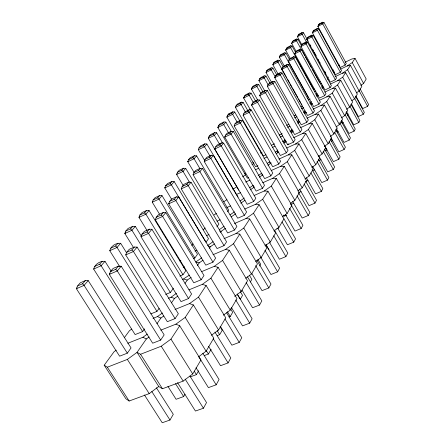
<?xml version="1.0" encoding="UTF-8"?>
<svg xmlns="http://www.w3.org/2000/svg" width="445" height="445" viewBox="0 0 445 445"><rect width="100%" height="100%" fill="white"/><g stroke="black" fill="none" stroke-linecap="round" stroke-linejoin="round"><path stroke-width="0.67" d="M228.925 114.788L228.964 113.709L232.813 111.84L234.693 111.99L239.855 120.945M276.417 75.656L276.529 74.582L280.228 72.758L281.963 72.924L308.335 120.005L306.839 122.236L301.259 124.823L274.732 77.658L275.405 75.911L276.529 74.582M280.884 55.542L280.99 54.54L284.349 52.855L285.924 53.022L289.617 59.669M287.086 48.472L287.197 47.482L290.496 45.824L292.031 45.991L295.697 52.605M298.745 35.177L298.868 34.204L302.055 32.591L303.523 32.763L308.185 41.235M319.104 24.887L319.254 23.891L322.497 22.25L323.966 22.428L346.277 63.451L345.17 65.104L340.286 67.462L317.858 26.366L319.254 23.891M295.452 52.132L294.829 53.762L319.427 98.117L324.689 95.63L325.996 93.684L301.532 49.401L299.919 49.228L296.431 50.969L295.452 52.132L298.951 50.385L299.919 49.228M301.56 44.884L300.954 46.475L324.972 89.968L330.134 87.515L331.386 85.646L307.501 42.225L305.926 42.053L302.5 43.766L301.56 44.884L304.997 43.159L305.926 42.053M307.417 37.936L306.828 39.488L330.29 82.153L335.352 79.733L336.553 77.942L313.219 35.35L311.678 35.177L308.318 36.868L307.417 37.936L310.788 36.24L311.678 35.177M313.035 31.272L312.457 32.797L335.385 74.66L340.364 72.274L341.515 70.555L318.703 28.758L317.202 28.58L313.897 30.249L313.035 31.272L316.345 29.604L317.202 28.58M287.197 47.482L285.646 50.118L290.335 58.551M282.391 67.623L281.735 69.331L307.59 115.522L313.058 112.963L314.487 110.838L288.783 64.731L287.092 64.558L283.459 66.355L282.391 67.623L286.029 65.821L287.092 64.558M301.582 45.924L297.894 39.243L296.392 39.071L293.149 40.706L291.647 43.265L296.298 51.664M298.868 34.204L297.416 36.69L301.766 44.572M289.066 59.702L288.427 61.371L313.636 106.628L318.998 104.108L320.367 102.072L295.302 56.893L293.65 56.721L290.09 58.49L289.066 59.702L292.638 57.933L293.65 56.721M269.998 83.209L265.943 76.023L264.252 75.856L260.698 77.619L259.557 78.915L258.907 80.606L264.68 90.808M252.343 103.273L251.614 105.159L280.383 155.505L286.324 152.807L288.049 150.232L259.463 99.986L257.577 99.825L253.639 101.733L252.343 103.273L256.292 101.354L257.577 99.825L251.447 89.106L252.115 87.376L253.311 86.018L256.932 84.233L258.673 84.394L262.778 91.631M276.957 75.249L272.896 68.018L271.244 67.851L267.757 69.587L266.666 70.827L266.032 72.479L271.817 82.742M260.403 93.706L259.696 95.541L287.681 144.786L293.494 142.122L295.135 139.669L267.328 90.524L265.493 90.357L261.638 92.243L260.403 93.706L264.274 91.82L265.493 90.357M283.231 66.95L279.549 60.359L277.936 60.192L274.515 61.9L273.469 63.09L272.852 64.703L278.236 74.304M268.085 84.595L267.395 86.386L294.629 134.568L300.325 131.942L301.888 129.606L274.821 81.518L273.035 81.352L269.258 83.198L268.085 84.595L271.873 82.737L273.035 81.352M280.99 54.54L279.988 55.675L279.382 57.255L284.455 66.333M225.526 135.085L224.731 137.138L256.159 191.116L262.506 188.302L264.519 185.304L233.308 131.431L231.244 131.281L227.039 133.283L225.526 135.085L229.748 133.072L231.244 131.281M255.508 100.965L251.058 93.155L249.272 92.999L245.579 94.813L244.327 96.237L243.638 98.011L250.524 110.049M234.938 123.921L234.165 125.913L264.658 178.629L270.86 175.853L272.768 173.005L242.486 120.395L240.484 120.245L236.373 122.214L234.938 123.921L239.065 121.941L240.484 120.245M243.866 113.33L243.115 115.272L272.718 166.775L278.793 164.033L280.606 161.329L251.191 109.926L249.25 109.77L245.228 111.712L243.866 113.33L247.898 111.384L249.25 109.77M205.084 159.332L204.238 161.513L237.719 218.222L244.372 215.33L246.619 211.976L213.378 155.388L211.18 155.255L206.78 157.324L205.084 159.332L209.506 157.257L211.18 155.255M231.422 131.659L225.893 122.125L223.957 121.98L220.025 123.871L218.578 125.523L217.828 127.442L247.398 178.206L248.583 177.672M228.964 113.709L227.584 115.277L226.861 117.146L255.597 166.786L257.916 165.729M215.591 146.872L214.768 148.986L247.192 204.299L253.689 201.446L255.814 198.275L223.618 143.079L221.493 142.934L217.193 144.97L215.591 146.872L219.908 144.831L221.493 142.934M247.876 110.727L243.07 102.344L241.24 102.194L237.469 104.035L236.156 105.526L235.45 107.345L263.401 155.911L265.932 154.754M182.155 186.533L181.249 188.852L217.071 248.577L224.058 245.607L226.583 241.841L191.033 182.255L188.68 182.138L184.063 184.274L182.155 186.533L186.794 184.397L188.68 182.138M238.042 197.074L206.881 144.013L204.822 143.874L200.717 145.832L199.11 147.662L198.314 149.692L205.017 161.04M193.08 174.779L193.959 172.532L195.756 170.402L200.267 168.299L202.536 168.427L236.89 226.477L234.509 230.026L227.695 232.958L193.08 174.779L199.877 171.62L202.536 168.427M222.544 142.912L216.632 132.782L214.635 132.643L210.624 134.568L209.094 136.304L208.327 138.278L238.776 190.215M155.277 219.747L156.256 217.26L158.414 214.701L163.276 212.499L165.801 212.593L203.994 275.505L201.134 279.766L193.786 282.803L155.277 219.747L162.609 216.437L165.801 212.593M216.899 226.883L218.901 224.063L185.715 168.371L183.524 168.249L179.235 170.268L177.438 172.31L176.593 174.462L183.351 185.743M169.612 201.418L168.672 203.816L205.79 265.159L212.949 262.155L215.636 258.156L178.812 196.951L176.376 196.84L171.637 199.01L169.612 201.418L174.368 199.243L176.376 196.84M227.595 211.803L228.73 210.201L196.59 155.856L194.465 155.728L190.271 157.714L188.574 159.644L187.751 161.735L194.087 172.387M193.569 258.562L194.804 258.039L197.497 254.234L162.024 195.644L159.677 195.544L155.183 197.619L153.169 199.911L152.262 202.202L159.482 214.067M140.987 236.74L142.005 234.17L144.308 231.433L149.297 229.197L151.923 229.281L191.589 293.995L188.535 298.539L180.993 301.61L140.987 236.74L148.513 233.386L151.923 229.281M205.963 242.303L208.505 238.715L174.212 181.616L171.948 181.499L167.559 183.546L165.657 185.71L164.784 187.929L171.547 199.138M141.121 235.806L135.319 226.388L132.794 226.31L128.077 228.446L125.796 231.044L124.823 233.492L133.6 247.648M110.432 271.622L109.331 274.393L152.691 343.212L160.667 340.08L164.161 334.874L121.196 266.227L118.348 266.182L113.08 268.48L110.432 271.622L115.717 269.32L118.348 266.182M179.797 276.061L182.962 274.732L185.821 270.699L149.081 210.546L146.65 210.452L142.05 212.56L139.902 214.996L138.968 217.366L146.956 230.365M125.707 254.913L126.764 252.248L129.234 249.317L134.357 247.047L137.088 247.114L178.339 313.742L175.08 318.598L167.326 321.702L125.707 254.913L133.433 251.508L137.088 247.114M119.627 266.46L109.743 250.685C110.95 246.018 115.923 242.759 120.645 243.276L126.508 252.688M77.491 285.979L76.395 288.71L119.61 356.189L127.331 353.163L131.041 347.929L88.216 280.611L85.373 280.584L80.278 282.809L77.491 285.979L82.609 283.749L85.373 280.584M144.569 328.855L142.645 331.57L135.124 334.579L93.639 269.047C94.907 264.191 100.047 260.792 104.981 261.31L111.222 271.233M177.538 382.639L195.438 411.052L203.437 408.232L206.524 402.553L189.948 376.064M196.034 367.776L208.399 387.623L216.175 384.814L219.062 379.507L202.837 353.302M208.538 346.282L220.52 365.712L228.085 362.914L230.783 357.947L214.941 332.103M220.464 326.491L231.873 345.175L239.238 342.4L241.774 337.738L226.633 312.802M231.45 307.573L242.536 325.896L249.712 323.137L252.098 318.759L237.196 293.989M241.997 290.129L252.571 307.751L259.569 305.02L261.81 300.898L247.47 276.857M251.731 273.347L262.027 290.652L268.852 287.943L270.966 284.055L256.871 260.23M260.776 257.26L270.955 274.509L277.619 271.828L279.616 268.151L266.021 245.006M269.314 242.036L279.399 259.24L285.907 256.587L287.798 253.105L274.331 230.015M277.741 228.196L287.398 244.778L293.756 242.152L295.547 238.859L267.94 191.2L264.235 191.011L254.123 195.477M285.395 214.484L294.985 231.066L301.198 228.469L302.9 225.337L290.312 203.471M292.654 201.452L302.188 218.039L308.263 215.475L309.881 212.499L298.717 192.985M299.546 189.036L309.041 205.651L314.982 203.115L316.523 200.283L305.743 181.332M306.438 177.789L315.566 193.853L321.385 191.35L322.848 188.652L312.101 169.651M312.674 166.486L321.785 182.606L327.481 180.13L328.883 177.561L318.481 159.082M318.609 155.683L327.72 171.876L333.299 169.428L334.634 166.975L324.577 149.008M324.611 145.938L333.388 161.624L338.862 159.21L340.136 156.857L330.401 139.396M331.369 138.456L338.812 151.817L344.174 149.431L345.398 147.184L335.641 129.601M336.403 128.733L344.002 142.433L349.264 140.075L350.438 137.922L341.237 121.268M341.682 120.222L348.975 133.439L354.142 131.108L355.26 129.044L346.026 112.257M346.41 111.473L353.747 124.811L358.815 122.514L359.894 120.534L350.933 104.191M351.478 104.035L358.325 116.534L363.304 114.265L364.333 112.363L355.577 96.315M355.828 95.942L362.725 108.58L367.609 106.338L368.605 104.508L360.111 88.889M144.441 394.96L162.236 422.75L169.984 420.019L173.294 414.334L156.39 387.762M167.971 386.449L176.098 399.287L183.64 396.562L185.014 394.203M190.293 376.876L196.412 374.612L198.67 370.741M204.222 355.599L208.393 354.025L211.119 349.353M217.115 335.658L219.652 334.684L222.216 330.285L220.047 326.736M229.019 316.957L230.254 316.473L232.668 312.323L230.532 308.791M240.25 299.296L242.531 295.38L240.417 291.859M250.312 282.008L251.853 279.365L249.361 275.182M259.652 265.96L260.675 264.208L257.855 259.435M338.1 131.175L337.516 132.176L336.181 129.773M342.389 123.81L343.228 122.364M347.334 115.305L348.146 113.914M149.131 336.96L146.366 338.957L137.043 352.368L158.743 386.516L162.447 388.746L183.168 381.104L192.73 373.928L200.945 359.955L179.724 325.762L175.87 324.171L160.784 330.162M198.537 356.834L206.102 351.194L213.767 338.161L193.369 304.942L189.514 303.612L174.996 309.481M211.403 335.296L218.584 329.979L225.754 317.786L206.118 285.495L202.275 284.388L188.936 289.867M223.345 315.21L230.26 310.12L236.985 298.69L218.061 267.284L214.223 266.377L201.424 271.711M234.648 296.309L241.212 291.503L247.526 280.767L229.264 250.19L225.448 249.461L212.971 254.735M245.69 278.242L251.503 274.009L257.444 263.907L239.799 234.12L236.006 233.547L224.03 238.676M255.714 261.504L261.187 257.538L266.789 248.015L249.723 218.985L245.957 218.551L234.476 223.523M265.025 245.829L270.321 242.013L275.611 233.019L259.09 204.7L255.352 204.394L244.761 209.033M273.981 230.905L278.948 227.339L283.954 218.834M282.291 216.904L287.114 213.461L291.853 205.406L276.317 178.417L272.651 178.328L262.767 182.739M290.34 203.515L294.851 200.311L299.346 192.668L284.26 166.302L280.628 166.308L271.205 170.546M297.811 190.933L302.188 187.835L306.46 180.575L291.803 154.799L288.204 154.888L278.982 159.071M304.908 178.979L309.164 175.981L313.224 169.072L298.968 143.869L295.408 144.03L286.636 148.04M311.845 167.476L315.794 164.7L319.666 158.125L305.793 133.461L302.272 133.695L293.678 137.65M318.264 156.646L322.113 153.959L325.801 147.69L312.29 123.543L308.808 123.838L300.653 127.615M324.394 146.327L328.143 143.713L331.659 137.727L318.492 114.087L315.049 114.432L307.056 118.159M330.24 136.47L333.895 133.934L337.254 128.216L324.416 105.053L321.012 105.448L313.174 109.125M336.031 126.914L339.39 124.583L342.606 119.115L330.079 96.415L326.713 96.86L319.293 100.359M341.371 117.908L344.647 115.644L347.729 110.41L335.497 88.149L332.17 88.633L324.895 92.087M346.483 109.286L349.687 107.084L352.635 102.066L340.686 80.234L337.399 80.756L330.54 84.022M351.9 100.665L354.509 98.879L357.341 94.067L345.665 72.641L342.411 73.197L335.068 76.718M356.306 92.944L359.143 91.008L361.857 86.386L350.438 65.359L347.222 65.949L340.609 69.131M360.812 85.34L363.587 83.449L366.196 79.01L355.021 58.367L351.85 58.979L345.025 62.278M116.262 350.154L114.059 351.739L104.202 365.206L107.328 367.208L127.348 359.415L137.043 352.368L140.559 354.27L161.246 346.216L170.975 339.107L179.724 325.762M175.87 324.171L185.209 317.391L193.369 304.942M189.514 303.612L198.492 297.132L206.118 285.495M202.275 284.388L210.913 278.181L218.061 267.284M214.223 266.377L222.556 260.425L229.264 250.19M225.448 249.461L233.492 243.749L239.799 234.12M236.006 233.547L243.777 228.051L249.723 218.985M245.957 218.551L253.478 213.261L259.09 204.7M255.352 204.394L262.633 199.293L267.94 191.2M264.235 191.011L271.294 186.082L276.317 178.417M272.651 178.328L279.493 173.572L284.26 166.302M280.628 166.308L287.275 161.702L291.803 154.799M288.204 154.888L294.668 150.432L298.968 143.869M295.408 144.03L301.693 139.708L305.793 133.461M302.272 133.695L308.385 129.501L312.29 123.543M308.808 123.838L314.765 119.766L318.492 114.087M315.049 114.432L320.856 110.477L324.416 105.053M321.012 105.448L326.675 101.605L330.079 96.415M326.713 96.86L332.237 93.116L335.497 88.149M332.17 88.633L337.566 84.995L340.686 80.234M337.399 80.756L342.672 77.208L345.665 72.641M342.411 73.197L347.567 69.737L350.438 65.359M347.222 65.949L352.262 62.573L355.021 58.367M287.681 144.786L288.349 143.802M156.963 323.71L160.918 318.019L163.738 315.989M171.425 302.9L174.529 298.434L177.789 296.103M184.998 283.376L187.289 280.077L191.194 277.296M197.38 265.554L199.271 262.839L203.042 260.164M209.423 248.232L210.546 246.613L214.451 243.86M220.431 232.396L221.176 231.317L225.493 228.285M275.271 152.19L276.985 151.016L277.719 149.959M284.956 139.552L284.188 140.653L282.525 141.794M292.154 129.189L291.063 130.769L289.979 131.503M298.623 123.109L297.622 121.329L298.773 119.672M304.564 113.497L303.896 112.301L304.997 110.722M311.455 101.421L309.892 103.668L312.468 103.351M316.017 94.863L317.14 93.244M321.868 86.441L322.586 85.407M327.214 78.754L328.377 77.08M332.632 70.955L333.377 69.882M150.855 313.875L156.957 311.389L159.121 308.341M165.612 294.451L170.368 292.482L173.417 288.188M314.71 88.989L314.064 89.901L290.613 47.626L289.545 46.909L286.235 48.572M319.454 82.303L320.072 81.424M325.028 74.443L325.823 73.319M124.244 337.816L129.451 330.696L131.703 329.089M180.08 261.499L180.881 260.408M191.778 245.512L192.974 243.877M203.248 229.831L205.173 227.957M121.196 266.227L117.274 270.944L109.331 274.393L109.998 273.603M191.033 182.255L188.213 185.648L181.249 188.852L181.727 188.285M213.378 155.388L210.874 158.403L204.238 161.513L204.661 161.007M223.618 143.079L221.254 145.921L214.768 148.986L215.174 148.502M233.308 131.431L231.066 134.123L224.731 137.138L225.114 136.682M242.486 120.395L240.361 122.948L234.165 125.913L234.526 125.484M251.191 109.926L249.178 112.351L243.115 115.272L243.46 114.86M259.463 99.986L257.544 102.289L251.614 105.159L251.942 104.77M267.328 90.524L265.504 92.716L259.696 95.541L260.008 95.174M274.821 81.518L273.085 83.604L267.395 86.386L267.69 86.035M281.963 72.924L280.305 74.921L274.732 77.658L275.716 76.49M288.783 64.731L287.203 66.633L281.735 69.331L282.008 69.008M295.302 56.893L293.789 58.712L288.427 61.371L288.688 61.065M301.532 49.401L300.086 51.142L294.829 53.762L295.074 53.467M307.501 42.225L306.11 43.894L300.954 46.475L301.193 46.191M313.219 35.35L311.889 36.952L306.828 39.488L307.05 39.221M318.703 28.758L317.424 30.293L312.457 32.797L312.674 32.535M323.966 22.428L322.742 23.902L317.858 26.366L318.069 26.116M126.764 252.248L131.909 249.973L134.357 247.047M142.005 234.17L147.011 231.928L149.297 229.197M156.256 217.26L161.135 215.052L163.276 212.499M193.959 172.532L198.487 170.424L200.267 168.299M275.405 75.911L279.115 74.081L280.228 72.758M318.425 24.875L321.679 23.229L322.497 22.25M169.183 203.209L168.672 203.816L175.814 200.556L178.812 196.951L177.627 197.491M88.216 280.611L84.077 285.373L76.395 288.71L77.096 287.909M104.981 261.31L101.121 265.748L93.639 269.047M120.645 243.276L117.041 247.431L109.743 250.685M135.319 226.388L131.937 230.282L124.823 233.492L125.395 232.835M149.081 210.546L145.904 214.201L138.968 217.366L139.508 216.748M162.024 195.644L159.037 199.082L152.262 202.202L152.768 201.624M174.212 181.616L171.397 184.853L164.784 187.929L165.262 187.384M185.715 168.371L183.056 171.431L176.593 174.462L177.043 173.945M196.59 155.856L194.076 158.754L187.751 161.735L188.179 161.246M206.881 144.013L204.494 146.755L198.314 149.692L198.72 149.231M216.632 132.782L214.373 135.386L208.327 138.278L208.711 137.839M225.893 122.125L223.746 124.594L217.828 127.442L218.195 127.025M234.693 111.99L232.657 114.337L226.861 117.146L227.206 116.751M243.07 102.344L241.129 104.581L235.45 107.345L235.783 106.972M251.058 93.155L249.206 95.291L243.638 98.011L243.955 97.655M258.673 84.394L256.904 86.425L251.447 89.106L251.748 88.766M265.943 76.023L264.258 77.964L258.907 80.606L259.19 80.278M272.896 68.018L271.283 69.876L266.032 72.479L266.305 72.168M279.549 60.359L278.003 62.139L272.852 64.703L273.113 64.403M285.924 53.022L284.438 54.729L279.382 57.255L279.632 56.971M292.031 45.991L290.613 47.626L285.646 50.118L285.885 49.84M297.894 39.243L296.531 40.812L291.647 43.265L291.881 43.004M303.523 32.763L302.211 34.271L297.416 36.69L297.638 36.434M94.69 266.416L99.674 264.213L102.255 261.26M110.755 248.149L115.611 245.974L118.031 243.209M125.796 231.044L130.535 228.897L132.794 226.31M139.902 214.996L144.525 212.882L146.65 210.452M153.169 199.911L157.68 197.83L159.677 195.544M165.657 185.71L170.062 183.657L171.948 181.499M177.438 172.31L181.744 170.285L183.524 168.249M188.574 159.644L192.78 157.652L194.465 155.728M199.11 147.662L203.226 145.699L204.822 143.874M209.094 136.304L213.127 134.373L214.635 132.643M218.578 125.523L222.517 123.621L223.957 121.98M227.584 115.277L231.445 113.403L232.813 111.84M236.156 105.526L239.938 103.679L241.24 102.194M244.327 96.237L248.032 94.418L249.272 92.999M252.115 87.376L255.753 85.585L256.932 84.233M259.557 78.915L263.123 77.152L264.252 75.856M266.666 70.827L270.165 69.092L271.244 67.851M273.469 63.09L276.901 61.377L277.936 60.192M279.988 55.675L283.359 53.99L284.349 52.855M289.545 46.909L290.496 45.824M292.226 41.758L295.48 40.117L296.392 39.071M297.983 35.211L301.176 33.598L302.055 32.591M104.202 365.206L125.835 398.703L129.15 401.017L149.209 393.625L158.743 386.516M127.821 343.256L142.906 337.266L147.284 334.1M153.002 318.375L157.43 316.584L162.47 312.969M168.477 298.278L171.03 297.227L176.415 293.377M182.539 279.588L189.325 275.132M201.652 257.85L195.767 262.01L199.271 262.839M207.604 245.557L213.144 241.657M219.302 229.665L224.124 226.283M229.987 214.918L234.459 211.792M231.216 216.871L235.716 213.722M240.712 203.209L245.078 200.172M214.156 214.929L216.331 213.416M250.235 189.904L254.468 186.967M239.977 201.045L244.311 198.031M223.735 201.835L226.906 199.644M259.352 177.221L262.695 174.913M249.701 187.729L253.122 185.359L253.817 186.555M232.824 189.409L236.718 186.728M267.968 165.212L271.211 162.976M258.161 175.619L261.482 173.328L262.867 175.725M242.547 176.854L245.79 174.629M276.156 153.792L278.787 151.99M267.273 163.376L269.425 161.897L270.46 163.699M251.987 164.789L253.706 163.61M283.632 143.145L286.424 141.237M260.876 153.364L261.994 152.602M291.113 132.749L293.288 131.264M297.727 123.193L299.847 121.746M304.302 113.881L306.577 112.34M316.662 96.42L318.286 95.325M310.894 104.775L312.006 104.024M322.186 88.422L323.776 87.353M338.345 65.704L339.446 64.976M333.472 72.774L334.601 72.023L333.366 72.24M320.083 83.894L321.284 83.315M314.659 91.592L315.883 91.008M307.323 98.351L308.446 97.817L284.438 54.729L283.359 53.99M308.379 99.914L310.248 99.029M300.87 106.889L302.589 106.077M301.343 108.825L303.768 107.684M294.139 115.795L295.892 114.971M294.529 117.869L296.999 116.712M286.519 125.368L288.9 124.255M287.414 127.32L289.929 126.146M279.16 135.091L282.197 133.678M280.194 137.099L282.653 135.959M271.467 145.259L274.559 143.83M272.44 147.423L274.943 146.272M263.968 158.403L267.028 157.002M255.463 169.74L258.589 168.321M331.175 141.465L332.443 140.893L330.785 137.917M245.634 182.055L249.929 180.119M324.861 151.005L327.158 149.976M236.245 194.571L240.639 192.613M318.72 160.756L321.056 159.716M226.783 207.565L230.482 205.929M312.902 170.669L314.687 169.879M306.21 181.299L308.035 180.498M217.027 221.171L220.18 219.791M298.601 192.679L301.076 191.606M206.508 235.639L208.994 234.56M293.795 203.226L291.264 204.316L290.574 203.115M194.96 251.119L196.868 250.301M286.547 215.241L284.227 216.237L283.532 215.035M183.195 267.323L184.453 266.794M276.834 228.747L278.615 227.99M327.687 79.661L328.933 79.46M321.78 87.376L323.671 87.092M316.278 95.313L318.192 95.046M303.896 112.301L305.843 112.096M297.622 121.329L298.934 121.207M293.049 130.619L291.063 130.769L292.065 132.538M285.529 140.581L284.188 140.653L285.217 142.461M219.435 231.055L221.176 231.317M208.215 246.168L210.546 246.613M183.779 279.071L187.289 280.077M171.03 297.227L174.529 298.434M157.43 316.584L160.918 318.019M142.906 337.266L146.366 338.957M321.679 23.229L322.742 23.902L345.17 65.104M316.345 29.604L317.424 30.293L340.364 72.274M310.788 36.24L311.889 36.952L335.352 79.733M301.176 33.598L302.211 34.271L306.9 42.781M304.997 43.159L306.11 43.894L330.134 87.515M295.48 40.117L296.531 40.812L302.177 51.036M298.951 50.385L300.086 51.142L324.689 95.63M292.638 57.933L293.789 58.712L318.998 104.108M286.029 65.821L287.203 66.633L313.058 112.963M276.901 61.377L278.003 62.139L285.412 75.377M279.115 74.081L280.305 74.921L306.839 122.236M270.165 69.092L271.283 69.876L275.366 77.141M271.873 82.737L273.085 83.604L300.325 131.942M263.123 77.152L264.258 77.964L267.996 84.583M255.753 85.585L256.904 86.425L260.981 93.611M264.274 91.82L265.504 92.716L293.494 142.122M248.032 94.418L249.206 95.291L253.339 102.534M256.292 101.354L257.544 102.289L286.324 152.807M239.938 103.679L241.129 104.581L245.273 111.801M247.898 111.384L249.178 112.351L278.793 164.033M231.445 113.403L232.657 114.337L237.157 122.141M239.065 121.941L240.361 122.948L270.86 175.853M222.517 123.621L223.746 124.594L228.619 132.983M229.748 133.072L231.066 134.123L262.506 188.302M213.127 134.373L214.373 135.386L219.624 144.369M219.908 144.831L221.254 145.921L253.689 201.446M203.226 145.699L204.494 146.755L210.079 156.239M209.506 157.257L210.874 158.403L244.372 215.33M192.78 157.652L194.076 158.754L200.055 168.85M198.487 170.424L199.877 171.62L234.509 230.026M181.744 170.285L183.056 171.431L189.459 182.161M186.794 184.397L188.213 185.648L224.058 245.607M170.062 183.657L171.397 184.853L205.607 241.713M174.368 199.243L175.814 200.556L212.949 262.155M157.68 197.83L159.037 199.082L194.804 258.039M161.135 215.052L162.609 216.437L201.134 279.766M144.525 212.882L145.904 214.201L182.962 274.732M147.011 231.928L148.513 233.386L188.535 298.539M130.535 228.897L131.937 230.282L170.368 292.482M131.909 249.973L133.433 251.508L175.08 318.598M115.611 245.974L117.041 247.431L156.957 311.389M115.717 269.32L117.274 270.944L160.667 340.08M99.674 264.213L101.121 265.748L142.645 331.57M82.609 283.749L84.077 285.373L127.331 353.163M107.328 367.208L129.15 401.017M127.348 359.415L149.209 393.625M151.806 391.522L169.984 420.019M140.559 354.27L162.447 388.746M175.508 383.673L183.64 396.562M185.159 379.112L203.437 408.232M161.246 346.216L183.168 381.104M170.975 339.107L192.73 373.928M194.237 371.13L196.412 374.612M198.709 356.673L216.175 384.814M185.209 317.391L206.102 351.194M206.219 350.504L208.393 354.025M213.188 338.673L228.085 362.914M198.492 297.132L218.584 329.979M217.154 330.602L219.652 334.684M227.384 311.734L230.254 316.473M224.97 318.948L239.238 342.4M210.913 278.181L230.26 310.12M235.761 299.997L249.712 323.137M222.556 260.425L241.212 291.503M237.413 294.579L239.899 298.706M246.168 282.608L259.569 305.02M255.63 265.648L268.852 287.943M233.492 243.749L251.503 274.009M264.975 250.34L277.619 271.828M243.777 228.051L261.187 257.538M265.887 244.477L269.036 249.84M273.731 235.75L285.907 256.587M253.478 213.261L270.321 242.013M262.633 199.293L278.948 227.339M244.756 173.105L245.44 174.29M282.024 221.944L293.756 242.152M271.294 186.082L287.114 213.461M252.821 162.08L253.85 163.86M260.514 151.567L261.543 153.353M289.55 208.266L301.198 228.469M297.026 195.856L308.263 215.475M279.493 173.572L294.851 200.311M287.275 161.702L302.188 187.835M276.985 151.016L278.019 152.824M304.13 184.063L314.982 203.115M310.899 172.849L321.385 191.35M294.668 150.432L309.164 175.981M301.693 139.708L315.794 164.7M317.018 161.568L327.481 180.13M323.181 151.378L333.299 169.428M308.385 129.501L322.113 153.959M329.066 141.66L338.862 159.21M314.765 119.766L328.143 143.713M286.085 76.585L286.758 77.786M287.431 78.993L289.456 82.603M290.129 83.805L292.148 87.415M292.821 88.622L297.872 97.65M298.55 98.851L300.57 102.467M301.243 103.668L301.916 104.87M326.135 148.157L326.819 149.37M334.623 132.232L344.174 149.431M320.856 110.477L333.895 133.934M326.675 101.605L339.39 124.583M332.237 93.116L344.647 115.644M302.839 52.237L304.836 55.842M305.498 57.049L311.478 67.868M312.145 69.075L319.121 81.702M341.042 121.379L342.049 123.204M339.685 122.748L349.264 140.075M310.182 44.867L310.844 46.08M312.841 49.712L313.508 50.919M314.176 52.132L316.173 55.764M318.169 59.396L318.831 60.609M319.499 61.816L320.166 63.029M324.828 71.506L325.49 72.713M345.181 114.843L354.142 131.108M349.809 106.094L358.815 122.514M337.566 84.995L349.687 107.084M354.498 98.145L363.304 114.265M342.672 77.208L354.509 98.879M352.262 62.573L363.587 83.449M359.07 90.647L367.609 106.338M347.567 69.737L359.143 91.008"/></g></svg>
